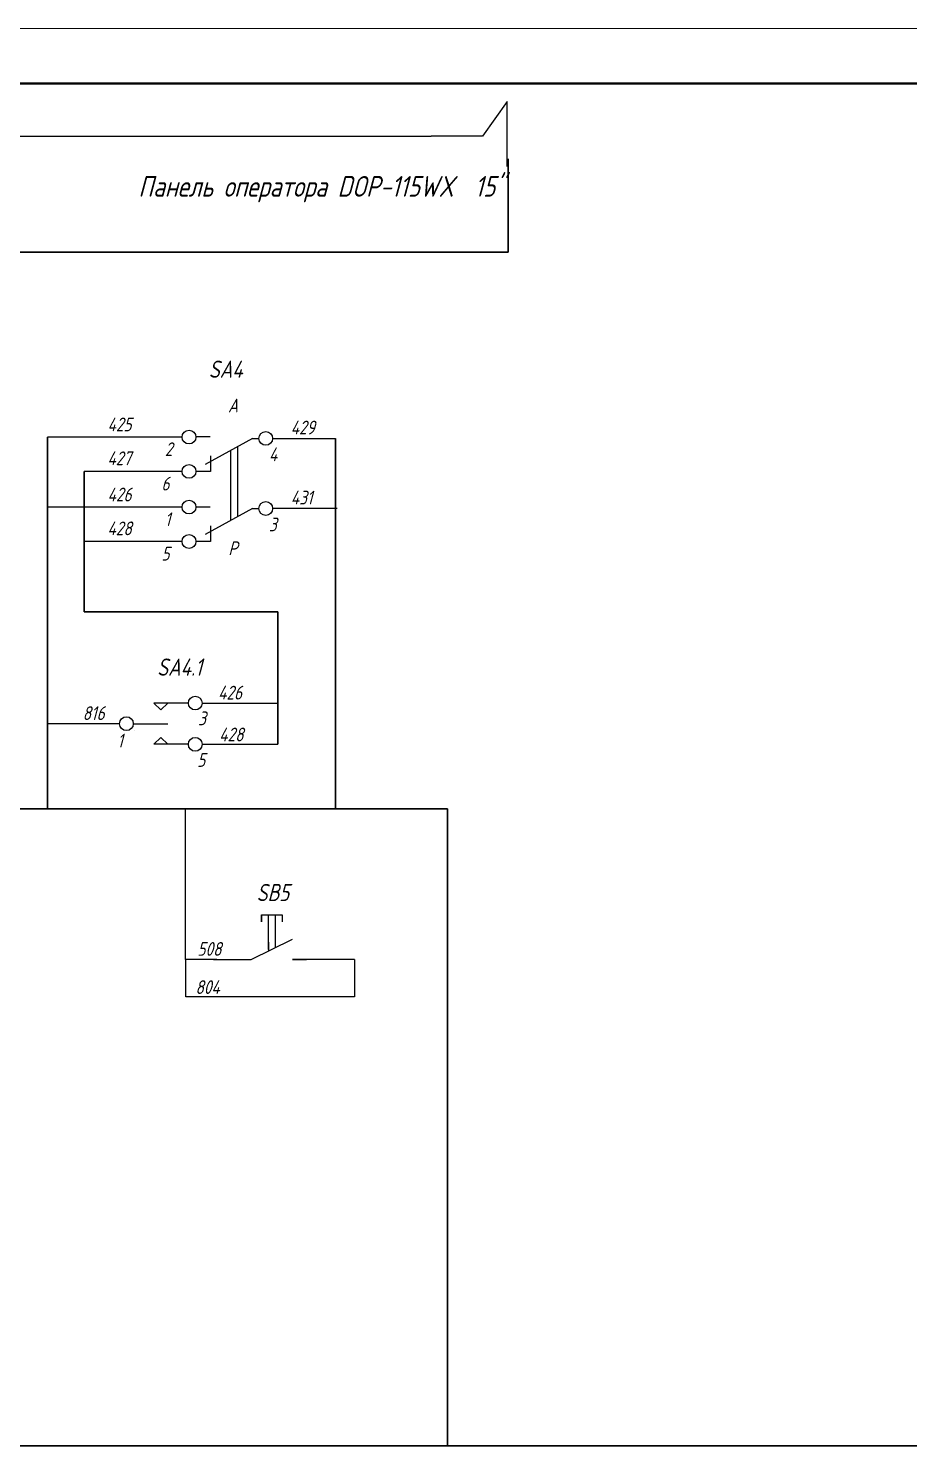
# Model space of a CAD drawing. Extents: x 88 to 760, y 580 to 1055.
# Drawn here: x 313.2 to 441.1, y 849.6 to 1055.5 of the extents above; entities that cross this region are included whole.
import ezdxf

# ---------------------------------------------------------------- set-up
doc = ezdxf.new("R2010")
doc.units = 0
doc.header["$LTSCALE"] = 20
doc.header["$MEASUREMENT"] = 0
doc.layers.get('0').update_dxf_attribs({"linetype": 'CONTINUOUS'})
doc.layers.add('1', color=7, linetype='CONTINUOUS')
doc.layers.add('АСУТП', color=7, linetype='CONTINUOUS')
for name, color, linetype, lineweight in [('MAIN', 7, 'CONTINUOUS', 50), ('Основная', 7, 'CONTINUOUS', 50), ('Тонкая', 7, 'CONTINUOUS', 20)]:
    doc.layers.add(name, color=color, linetype=linetype, lineweight=lineweight)
doc.styles.add('GOST тип А', font='', dxfattribs={"oblique": 15})
doc.styles.get("Standard").update_dxf_attribs({"font": '', "oblique": 15, "height": 2.5})
doc.styles.get('GOST тип А').set_extended_font_data('GOST type A')
doc.styles.get('Standard').set_extended_font_data('GOST type A')

msp = doc.modelspace()

# ---------------------------------------------------------------- linework, layer by layer
at = {"color": 0}
for p, q in [((382.76, 1044.87, 1), (379.18, 1039.82, 1)), ((382.76, 1035.4, 1), (382.76, 1044.87, 1)), ((379.18, 1039.82, 1), (371.72, 1039.82, 1))]:
    msp.add_line(p, q, dxfattribs=at)
at = {"color": 7, "lineweight": -3}
msp.add_line((273.43, 1039.82, 1), (371.72, 1039.82, 1), dxfattribs=at)
for p, q in [((335.55, 996.09, 1), (315.99, 996.09, 1)), ((339.63, 996.13, 1), (337.55, 996.13, 1)), ((343.6, 994.73, 1), (343.6, 984.55, 1)), ((339.68, 993.38, 1), (339.68, 991.13, 1)), ((342.56, 994.16, 1), (342.56, 983.98, 1)), ((335.55, 991.11, 1), (321.31, 991.11, 1)), ((339.68, 991.13, 1), (337.55, 991.13, 1)), ((335.55, 985.94, 1), (315.99, 985.94, 1)), ((339.63, 985.95, 1), (337.55, 985.95, 1)), ((345.77, 985.74, 1), (346.69, 985.74, 1)), ((339.68, 983.2, 1), (339.68, 980.95, 1)), ((335.55, 980.93, 1), (321.31, 980.94, 1)), ((339.68, 980.95, 1), (337.55, 980.95, 1)), ((326.46, 954.48, 1), (315.99, 954.48, 1)), ((328.58, 953.48, 1), (328.58, 953.48, 1)), ((360.6, 920.2, 1), (360.6, 914.82, 1))]:
    msp.add_line(p, q)
at = {"linetype": 'Continuous'}
for p, q in [((345.77, 995.92, 1), (338.88, 992.14, 1)), ((345.77, 995.92, 1), (346.69, 995.92, 1)), ((345.77, 995.92, 1), (346.69, 995.92, 1)), ((348.69, 995.92, 1), (357.84, 995.92, 1)), ((345.77, 985.74, 1), (338.88, 981.96, 1)), ((345.77, 985.74, 1), (346.69, 985.74, 1)), ((345.77, 985.74, 1), (346.69, 985.74, 1)), ((348.69, 985.77, 1), (358.09, 985.77, 1)), ((331.46, 957.48, 1), (332.46, 956.48, 1)), ((336.46, 957.48, 1), (331.46, 957.48, 1)), ((332.46, 956.48, 1), (333.46, 957.48, 1)), ((338.46, 957.48, 1), (349.47, 957.48, 1)), ((328.46, 954.48, 1), (333.46, 954.48, 1)), ((331.46, 951.48, 1), (332.46, 952.48, 1)), ((336.46, 951.48, 1), (331.46, 951.48, 1)), ((332.46, 952.48, 1), (333.46, 951.48, 1)), ((338.46, 951.48, 1), (349.47, 951.48, 1))]:
    msp.add_line(p, q, dxfattribs=at)
at = {"color": 7, "linetype": 'Continuous'}
for p, q in [((347.09, 925.7, 1), (347.09, 926.7, 1)), ((347.09, 926.7, 1), (347.09, 926.2, 1)), ((347.09, 926.7, 1), (347.09, 926.2, 1)), ((347.09, 926.7, 1), (350.09, 926.7, 1)), ((348.09, 921.7, 1), (348.09, 926.7, 1)), ((349.09, 922.2, 1), (349.09, 926.7, 1)), ((350.09, 926.7, 1), (350.09, 925.7, 1)), ((350.09, 926.7, 1), (350.09, 926.2, 1)), ((347.09, 926.2, 1), (347.09, 925.7, 1)), ((345.6, 920.2, 1), (351.6, 923.2, 1)), ((348.08, 922.74, 1), (348.08, 921.44, 1)), ((349.08, 922.41, 1), (349.08, 921.93, 1)), ((340.6, 920.2, 1), (336.03, 920.2, 1)), ((340.1, 920.2, 1), (343.1, 920.2, 1)), ((341.6, 920.2, 1), (345.6, 920.2, 1)), ((351.6, 920.2, 1), (353.6, 920.2, 1)), ((351.6, 920.2, 1), (353.6, 920.2, 1)), ((360.6, 920.2, 1), (351.6, 920.2, 1))]:
    msp.add_line(p, q, dxfattribs=at)
at = {"linetype": 'Continuous'}
for centre in [(336.55, 996.12, 1), (347.69, 995.92, 1), (336.55, 991.12, 1), (336.55, 985.94, 1), (347.69, 985.74, 1), (336.55, 980.94, 1), (337.46, 957.48, 1), (327.46, 954.48, 1), (337.46, 951.48, 1)]:
    msp.add_circle(centre, 1, dxfattribs=at)
at = {"layer": '1', "color": 7, "linetype": 'Continuous', "lineweight": 30}
for p, q in [((382.9, 1036.51, 1), (382.9, 1022.98, 1)), ((159.83, 1022.98, 1), (382.9, 1022.98, 1)), ((315.99, 996.09, 1), (315.99, 942.09, 1)), ((357.84, 995.92, 1), (357.84, 942.09, 1)), ((321.31, 991.11, 1), (321.31, 980.94, 1)), ((321.31, 980.94, 1), (321.31, 970.71, 1)), ((321.31, 970.71, 1), (349.47, 970.71, 1)), ((349.47, 970.71, 1), (349.47, 951.48, 1)), ((151.04, 942.09, 1), (374.1, 942.09, 1)), ((374.1, 849.6, 1), (374.1, 942.09, 1)), ((132.1, 849.6, 1), (515.84, 849.6, 1))]:
    msp.add_line(p, q, dxfattribs=at)
at = {"layer": '1', "color": 7, "linetype": 'Continuous'}
for p, q in [((336.03, 920.2, 1), (336.03, 942.09, 1)), ((336.11, 914.82, 1), (336.11, 920.2, 1)), ((360.6, 914.82, 1), (336.11, 914.82, 1))]:
    msp.add_line(p, q, dxfattribs=at)
at = {"layer": 'Основная', "lineweight": 40}
msp.add_line((752.06, 1047.48, 1), (120.06, 1047.48, 1), dxfattribs=at)
at = {"layer": 'Тонкая'}
msp.add_line((760.06, 1055.48, 1), (88.06, 1055.48, 1), dxfattribs=at)

# ---------------------------------------------------------------- texts
at = {"color": 7, "linetype": 'Continuous', "oblique": 15}
for s, height, p in [('SA4', 2.5, (339.41, 1004.72, 1)), ('SA4.1', 2.5, (331.91, 961.45, 1)), ('3', 2, (337.87, 954.25, 1)), ('1', 2, (326.14, 951.03, 1)), ('5', 2, (337.73, 948.21, 1)), ('SВ5', 2.5, (346.35, 928.7, 1)), ('804', 2, (337.48, 915.21, 1))]:
    msp.add_text(s, height=height, dxfattribs=at).set_placement(p)
at = {"linetype": 'Continuous', "oblique": 15}
for s, p in [('А', (342.22, 999.7, 1)), ('425', (324.72, 996.95, 1)), ('429', (351.32, 996.5, 1)), ('2', (333.04, 993.35, 1)), ('4', (348.15, 992.6, 1)), ('427', (324.7, 992.03, 1)), ('6', (332.54, 988.35, 1)), ('426', (324.72, 986.77, 1)), ('431', (351.32, 986.32, 1)), ('1', (333.04, 983.17, 1)), ('3', (348.15, 982.42, 1)), ('428', (324.7, 981.85, 1)), ('5', (332.54, 978.17, 1)), ('Р', (342.26, 978.97, 1)), ('426', (340.77, 957.99, 1)), ('428', (340.93, 951.91, 1)), ('508', (337.76, 920.76, 1))]:
    msp.add_text(s, height=2, dxfattribs=at).set_placement(p)
at = {"layer": 'MAIN', "color": 7, "linetype": 'Continuous', "lineweight": -3, "oblique": 15}
msp.add_text('816', height=2, dxfattribs=at).set_placement((321.1, 955.01, 1))
at = {"layer": 'АСУТП', "color": 7, "linetype": 'Continuous', "lineweight": -3, "style": 'GOST тип А', "oblique": 15}
msp.add_text('Панель оператора DOP-115WX  15"', height=3, dxfattribs=at).set_placement((329.19, 1031.03, 1))

doc.saveas('drawing.dxf')
